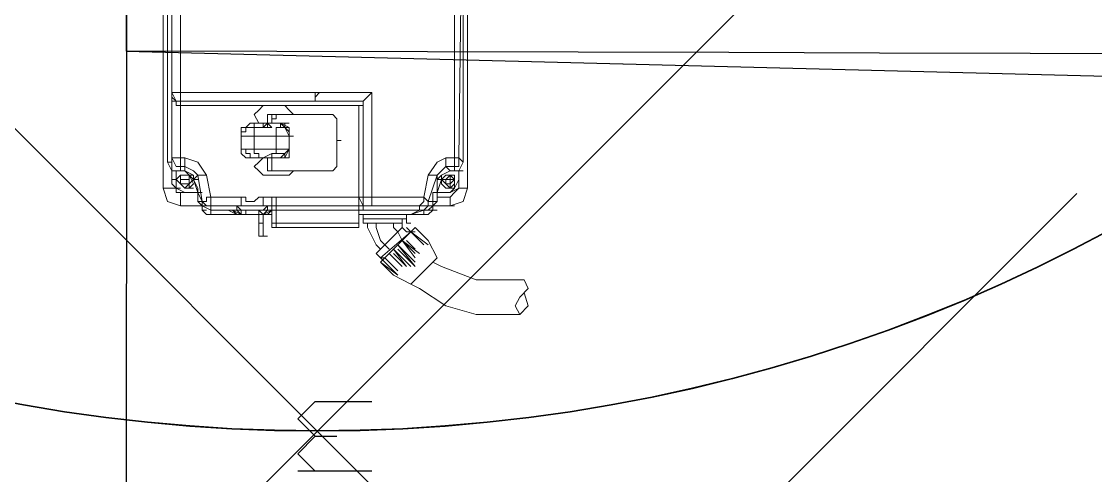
# Model space of a CAD drawing. Header units: millimetres. Extents: x -45 to 90, y -17 to 16.
# Drawn here: x -0.113 to 1.02, y -1.797 to -1.319 of the extents above; entities that cross this region are included whole.
import ezdxf

# ---------------------------------------------------------------- set-up
doc = ezdxf.new("R2010")
doc.units = ezdxf.units.MM
doc.header["$PDMODE"] = 3
doc.layers.add('PDF_Geometry', color=7, linetype='Continuous')

msp = doc.modelspace()

# ---------------------------------------------------------------- linework, layer by layer
at = {"color": 6}
msp.add_lwpolyline([(-0.0021, -1.3499), (23.64, -1.95), (23.7209, 1.35), (0.0002, 1.3501)], close=True, dxfattribs=at)
at = {"color": 4}
for centre in [(0.1994, 0), (0.1994, -0.0004)]:
    msp.add_circle(centre, 1.75, dxfattribs=at)
at = {"color": 2}
for radius in [500.0582, 499.3082]:
    msp.add_arc((-0.8299, -500.0575), radius, 85.235272, 89.904911, dxfattribs=at)
at = {"color": 5}
msp.add_arc((-0.8299, -500.0575), 498.7082, 85.235272, 89.904911, dxfattribs=at)
at = {"color": 4}
msp.add_point((0.1994, -1.7504), dxfattribs=at)
at = {"color": 1}
msp.add_point((0, -2.5), dxfattribs=at)
at = {"layer": 'PDF_Geometry', "lineweight": 25}
for points in [[(-0.0046, -4.607), (0, 0)], [(0.1971, -1.7557), (0.1788, -1.7374), (0.1971, -1.719), (0.2567, -1.719)], [(0.1971, -1.7924), (0.1788, -1.7741), (0.1971, -1.7557), (0.22, -1.7557)], [(0.2567, -1.7924), (0.1788, -1.7924)]]:
    msp.add_lwpolyline(points, dxfattribs=at)
at = {"layer": 'PDF_Geometry', "lineweight": 18}
for points in [[(0.0367, -1.0819), (0.0367, -1.4944), (0.0367, -1.0635)], [(0.3576, -1.0681), (0.3576, -1.4944), (0.3576, -1.0864), (0.3576, -1.0773), (0.3576, -1.0864), (0.353, -1.0819), (0.3484, -1.0819), (0.3484, -1.0773), (0.3484, -1.0956), (0.3484, -1.0819), (0.353, -1.0819)], [(0.0596, -1.4027), (0.055, -1.4027), (0.0504, -1.4027), (0.0458, -1.3982), (0.0458, -1.4623), (0.0458, -1.4667), (0.0458, -1.1048), (0.0413, -1.1048), (0.0504, -1.0956), (0.0504, -1.0819), (0.0504, -1.0773), (0.0504, -1.0956), (0.0504, -1.0819), (0.055, -1.0819)], [(0.2017, -1.3936), (0.2567, -1.3936), (0.2475, -1.4027), (0.1971, -1.4027), (0.1971, -1.3982), (0.2017, -1.3936), (0.1971, -1.3936), (0.055, -1.3936), (0.055, -1.1094), (0.0596, -1.1094), (0.0733, -1.1002), (0.0917, -1.0864), (0.1971, -1.0864)], [(0.2017, -1.0864), (0.3071, -1.0864), (0.3255, -1.1002), (0.3392, -1.1094), (0.3438, -1.1094), (0.3438, -1.4623), (0.3346, -1.4623), (0.3255, -1.4667), (0.3163, -1.4807), (0.3117, -1.5036), (0.2567, -1.5036), (0.2567, -1.3936)], [(0.1971, -1.3936), (0.1971, -1.3982), (0.1971, -1.4027), (0.055, -1.4027), (0.055, -1.3982), (0.055, -1.3936), (0.0458, -1.3936), (0.0458, -1.1094), (0.0458, -1.1048), (0.0504, -1.0956), (0.055, -1.0956), (0.0504, -1.0956), (0.055, -1.0956), (0.0596, -1.0956), (0.0688, -1.091)], [(0.3438, -1.0956), (0.3484, -1.0956), (0.353, -1.1048), (0.353, -1.1094), (0.3484, -1.4623), (0.353, -1.4667), (0.3484, -1.4761), (0.3438, -1.4761), (0.3392, -1.4761), (0.3438, -1.4761), (0.3438, -1.4715), (0.3484, -1.4715), (0.3484, -1.4623), (0.3438, -1.4623), (0.3438, -1.4667), (0.3438, -1.4715), (0.3346, -1.4715), (0.3392, -1.4761), (0.3301, -1.4807), (0.3255, -1.4853), (0.3301, -1.4853), (0.3255, -1.499), (0.3301, -1.499)], [(0.353, -1.0956), (0.3484, -1.0956), (0.353, -1.1048), (0.353, -1.4667)], [(0.0413, -1.4667), (0.0413, -1.1048)], [(0.3438, -1.4761), (0.3484, -1.4761), (0.353, -1.4761), (0.3484, -1.4761), (0.353, -1.4667), (0.353, -1.1048), (0.3576, -1.1048)], [(0.2521, -1.5036), (0.2475, -1.5036), (0.2475, -1.4027), (0.055, -1.4027), (0.0504, -1.4027), (0.0458, -1.3936), (0.0458, -1.3982), (0.0458, -1.4027), (0.0504, -1.4027), (0.0504, -1.4073), (0.055, -1.4073), (0.055, -1.4623), (0.0596, -1.4623), (0.0733, -1.4667), (0.0825, -1.4807), (0.0871, -1.5036), (0.1192, -1.5036), (0.1238, -1.5036), (0.1238, -1.5082), (0.1284, -1.5082), (0.1329, -1.5082), (0.1375, -1.5036), (0.1421, -1.5036), (0.1513, -1.5036), (0.1559, -1.5036), (0.243, -1.5036), (0.243, -1.4073), (0.2475, -1.4073), (0.2475, -1.4027), (0.2475, -1.5036), (0.2475, -1.5128), (0.2567, -1.5128), (0.2475, -1.5128), (0.243, -1.5128), (0.243, -1.5036), (0.2475, -1.5036)], [(0.243, -1.4073), (0.055, -1.4073), (0.055, -1.4027), (0.055, -1.4073)], [(0.1329, -1.4257), (0.1375, -1.4257), (0.1421, -1.4257), (0.1375, -1.4257), (0.1329, -1.4165), (0.1375, -1.4119), (0.1421, -1.4073), (0.165, -1.4073), (0.1696, -1.4119), (0.1742, -1.4165)], [(0.1696, -1.4348), (0.165, -1.4302), (0.165, -1.4257), (0.1604, -1.4257), (0.1467, -1.4257), (0.1421, -1.4302), (0.1329, -1.4302), (0.1329, -1.4257), (0.1284, -1.4257), (0.1238, -1.4302), (0.1192, -1.4302), (0.1192, -1.4348), (0.1192, -1.4394), (0.1192, -1.4532), (0.1329, -1.4532), (0.1329, -1.4577), (0.1375, -1.4577), (0.1375, -1.4623), (0.1421, -1.4623), (0.1513, -1.4577), (0.1513, -1.4623), (0.1604, -1.4623), (0.165, -1.4577), (0.165, -1.4623)], [(0.1421, -1.4302), (0.1421, -1.4257), (0.1467, -1.4257), (0.1421, -1.4302), (0.1467, -1.4302), (0.1467, -1.4257), (0.1513, -1.4302), (0.1421, -1.4302), (0.1375, -1.4302), (0.1329, -1.4302), (0.1329, -1.4348), (0.1329, -1.4394), (0.1559, -1.4394), (0.1559, -1.4532), (0.1696, -1.4532), (0.1696, -1.4394), (0.1742, -1.4394)], [(0.1513, -1.4257), (0.1467, -1.4257), (0.1467, -1.4165), (0.1513, -1.4165)], [(0.1696, -1.4302), (0.165, -1.4302), (0.1604, -1.4302), (0.1559, -1.4302), (0.1604, -1.4302), (0.1604, -1.4257), (0.165, -1.4302), (0.1604, -1.4302), (0.1604, -1.4257), (0.1467, -1.4257), (0.1513, -1.4257), (0.1559, -1.4257), (0.1604, -1.4257), (0.165, -1.4257), (0.1696, -1.4257), (0.165, -1.4257)], [(0.1513, -1.4623), (0.1467, -1.4623), (0.1604, -1.4623), (0.165, -1.4623), (0.1604, -1.4623), (0.1467, -1.4623), (0.1513, -1.4623), (0.1559, -1.4623), (0.1604, -1.4623), (0.165, -1.4623), (0.1696, -1.4532), (0.165, -1.4577), (0.1513, -1.4577), (0.1559, -1.4577), (0.1559, -1.4532), (0.1329, -1.4532), (0.1329, -1.4394), (0.1192, -1.4394), (0.1192, -1.4348), (0.1238, -1.4348), (0.1238, -1.4302), (0.1284, -1.4302), (0.1329, -1.4302), (0.1375, -1.4302)], [(0.1192, -1.4532), (0.1192, -1.4394), (0.1238, -1.4394)], [(0.22, -1.444), (0.2246, -1.444)], [(0.1375, -1.4623), (0.1329, -1.4623), (0.1284, -1.4623), (0.1284, -1.4577), (0.1238, -1.4577), (0.1238, -1.4532), (0.1192, -1.4532), (0.1192, -1.4577), (0.1238, -1.4623), (0.1284, -1.4623), (0.1329, -1.4623), (0.1421, -1.4623), (0.1467, -1.4623), (0.1513, -1.4623), (0.1467, -1.4623), (0.1467, -1.4761), (0.1513, -1.4761), (0.1467, -1.4761)], [(0.165, -1.4577), (0.165, -1.4623), (0.1604, -1.4623)], [(0.0596, -1.4623), (0.0596, -1.4715), (0.055, -1.4715), (0.055, -1.4761), (0.0504, -1.4761), (0.0458, -1.4761), (0.0458, -1.4667), (0.0413, -1.4667), (0.0458, -1.4761), (0.0504, -1.4761)], [(0.0825, -1.4807), (0.0779, -1.4807), (0.0733, -1.4807), (0.0688, -1.4761), (0.0596, -1.4715), (0.0596, -1.4761), (0.0688, -1.4807), (0.0688, -1.4853), (0.0733, -1.4807), (0.0779, -1.5082), (0.0825, -1.5082), (0.0825, -1.5036), (0.0871, -1.5036), (0.0871, -1.5128), (0.1192, -1.5128), (0.1192, -1.5036)], [(0.1329, -1.4623), (0.1375, -1.4623), (0.1421, -1.4623), (0.1467, -1.4623)], [(0.1421, -1.4623), (0.1375, -1.4667), (0.1329, -1.4715), (0.1375, -1.4761), (0.1421, -1.4807), (0.165, -1.4807), (0.1696, -1.4807), (0.1742, -1.4761)], [(0.3392, -1.5036), (0.3255, -1.5036), (0.3255, -1.5082), (0.3209, -1.5082), (0.3209, -1.499), (0.3255, -1.499), (0.3255, -1.4853), (0.3255, -1.4807), (0.3301, -1.4761), (0.3346, -1.4715), (0.3346, -1.4667), (0.3346, -1.4623)], [(0.0458, -1.4853), (0.0458, -1.4761), (0.0504, -1.4761), (0.055, -1.4761), (0.0596, -1.4761), (0.055, -1.4761), (0.0504, -1.4761), (0.055, -1.4761)], [(0.0504, -1.4761), (0.0504, -1.4853), (0.0504, -1.4761)], [(0.0688, -1.4944), (0.0642, -1.4944), (0.0688, -1.4898), (0.0642, -1.4807), (0.0596, -1.4807), (0.055, -1.4807), (0.0504, -1.4853), (0.055, -1.4898), (0.0596, -1.4944), (0.0642, -1.4944), (0.0642, -1.4898)], [(0.0642, -1.4807), (0.0596, -1.4761)], [(0.0688, -1.4807), (0.0642, -1.4807), (0.0688, -1.4853), (0.0733, -1.4944), (0.0733, -1.499), (0.0779, -1.5082), (0.0825, -1.5128), (0.0871, -1.5128), (0.0871, -1.5173), (0.1054, -1.5173), (0.11, -1.5173)], [(0.1604, -1.4761), (0.1467, -1.4761), (0.1604, -1.4761)], [(0.2888, -1.5219), (0.2934, -1.5219), (0.298, -1.5219), (0.3071, -1.5173), (0.3117, -1.5173), (0.3163, -1.5128), (0.3209, -1.5128), (0.3209, -1.5082), (0.3163, -1.5082), (0.3255, -1.4807), (0.3163, -1.4807)], [(0.3392, -1.4761), (0.3301, -1.4807), (0.3301, -1.4853)], [(0.353, -1.4944), (0.3484, -1.4944), (0.3392, -1.499), (0.3438, -1.4944), (0.3484, -1.4853), (0.3484, -1.4761)], [(0.3484, -1.4853), (0.3484, -1.4761), (0.3484, -1.4853)], [(0.0504, -1.4853), (0.0458, -1.4853), (0.0458, -1.4898), (0.0504, -1.4944), (0.0596, -1.499), (0.0733, -1.499), (0.0596, -1.499), (0.0733, -1.499), (0.0733, -1.5082), (0.0779, -1.5082)], [(0.0733, -1.4944), (0.0733, -1.499), (0.0688, -1.4853), (0.0733, -1.4853)], [(0.0367, -1.4944), (0.0413, -1.5082), (0.055, -1.5128), (0.0733, -1.5128)], [(0.055, -1.499), (0.0733, -1.499)], [(0.1421, -1.5036), (0.1421, -1.5128), (0.1192, -1.5128), (0.1146, -1.5128), (0.1192, -1.5173), (0.1421, -1.5173), (0.1467, -1.5128)], [(0.1421, -1.5173), (0.1467, -1.5173), (0.1513, -1.5173), (0.1513, -1.5128), (0.1559, -1.5128), (0.1559, -1.5173), (0.243, -1.5173), (0.2475, -1.5173), (0.2475, -1.5128), (0.2567, -1.5128), (0.2475, -1.5128), (0.2475, -1.5036), (0.2567, -1.5036), (0.2567, -1.5082), (0.2567, -1.5128), (0.3071, -1.5128), (0.3117, -1.5082), (0.3117, -1.5036), (0.3163, -1.5082), (0.3163, -1.5128), (0.3071, -1.5128), (0.3071, -1.5173), (0.3026, -1.5173), (0.298, -1.5173), (0.2934, -1.5173), (0.2842, -1.5173), (0.2796, -1.5173), (0.2705, -1.5173), (0.2659, -1.5173), (0.2567, -1.5173), (0.2521, -1.5173), (0.2475, -1.5173)], [(0.1513, -1.5219), (0.1467, -1.5219), (0.1421, -1.5219), (0.1513, -1.5173), (0.1467, -1.5173), (0.1421, -1.5173), (0.1467, -1.5173), (0.1467, -1.5128), (0.1421, -1.5128), (0.1513, -1.5128), (0.1513, -1.5036)], [(0.1513, -1.5311), (0.1513, -1.5357), (0.1559, -1.5357), (0.243, -1.5357), (0.243, -1.5311), (0.1559, -1.5311), (0.1559, -1.5173), (0.1513, -1.5173), (0.1513, -1.5128), (0.1559, -1.5128), (0.1559, -1.5036)], [(0.2475, -1.5128), (0.2521, -1.5128), (0.2475, -1.5128), (0.243, -1.5036), (0.2475, -1.5036), (0.243, -1.5036)], [(0.3484, -1.4944), (0.3392, -1.499), (0.3255, -1.499)], [(0.3255, -1.499), (0.3392, -1.499), (0.3255, -1.499)], [(0.3438, -1.5128), (0.3392, -1.5128), (0.353, -1.5082), (0.3576, -1.4944)], [(0.3392, -1.4944), (0.3438, -1.4944)], [(0.0596, -1.5128), (0.055, -1.5128), (0.0733, -1.5128), (0.0779, -1.5128), (0.0779, -1.5173), (0.0825, -1.5219), (0.0871, -1.5219)], [(0.0733, -1.5082), (0.0779, -1.5128), (0.0871, -1.5173), (0.0779, -1.5128), (0.0779, -1.5082), (0.0825, -1.5082)], [(0.1146, -1.5128), (0.1146, -1.5173), (0.1054, -1.5173), (0.11, -1.5173), (0.1146, -1.5173), (0.1192, -1.5219)], [(0.1559, -1.5357), (0.1559, -1.5311), (0.1513, -1.5311), (0.1513, -1.5173), (0.1513, -1.5128), (0.1559, -1.5128), (0.243, -1.5128), (0.243, -1.5173), (0.2475, -1.5173), (0.2475, -1.5128), (0.2475, -1.5173), (0.243, -1.5173), (0.2475, -1.5173), (0.2567, -1.5173), (0.2613, -1.5173), (0.2705, -1.5173), (0.275, -1.5173), (0.2842, -1.5173), (0.2888, -1.5173), (0.2934, -1.5173), (0.298, -1.5173), (0.3026, -1.5173), (0.3071, -1.5173), (0.298, -1.5219), (0.3071, -1.5173), (0.3117, -1.5173), (0.3071, -1.5173), (0.3117, -1.5173), (0.298, -1.5219), (0.3026, -1.5219), (0.298, -1.5219), (0.2934, -1.5219), (0.2888, -1.5219), (0.2842, -1.5219), (0.2796, -1.5219), (0.275, -1.5219), (0.2705, -1.5219), (0.2659, -1.5219), (0.2613, -1.5219), (0.2567, -1.5219), (0.2521, -1.5219), (0.2475, -1.5219), (0.243, -1.5219), (0.2475, -1.5219), (0.2521, -1.5219), (0.2567, -1.5219), (0.2613, -1.5219), (0.2659, -1.5219), (0.2705, -1.5219), (0.275, -1.5219), (0.2796, -1.5219), (0.2842, -1.5219), (0.2888, -1.5219), (0.2934, -1.5219), (0.298, -1.5219), (0.3026, -1.5219)], [(0.2475, -1.5128), (0.2475, -1.5082), (0.2475, -1.5128)], [(0.3071, -1.5173), (0.3117, -1.5173), (0.3117, -1.5219), (0.3163, -1.5219), (0.3209, -1.5173), (0.3209, -1.5128), (0.3392, -1.5128), (0.3209, -1.5128), (0.3163, -1.5173), (0.3209, -1.5173), (0.3209, -1.5128), (0.3255, -1.5128)], [(0.3163, -1.5128), (0.3209, -1.5128), (0.3255, -1.5082)], [(0.0825, -1.5173), (0.0779, -1.5173), (0.0825, -1.5219), (0.0871, -1.5219), (0.0871, -1.5173), (0.1054, -1.5173), (0.11, -1.5173), (0.1146, -1.5219), (0.1054, -1.5173), (0.11, -1.5173), (0.1192, -1.5219), (0.1146, -1.5219), (0.0871, -1.5219), (0.1146, -1.5219), (0.1192, -1.5219), (0.1238, -1.5219), (0.1329, -1.5219), (0.1375, -1.5219)], [(0.1467, -1.5219), (0.1513, -1.5173), (0.1467, -1.5173), (0.1421, -1.5219), (0.1467, -1.5219), (0.1421, -1.5219), (0.1467, -1.5219), (0.1513, -1.5219), (0.1467, -1.5219), (0.1421, -1.5219), (0.1467, -1.5219), (0.1421, -1.5219), (0.1421, -1.5311), (0.1375, -1.5311), (0.1375, -1.5219), (0.1238, -1.5219), (0.1192, -1.5219), (0.1238, -1.5219), (0.1284, -1.5219)], [(0.2888, -1.5311), (0.2475, -1.5311), (0.2475, -1.5265), (0.2475, -1.5219), (0.2521, -1.5219)], [(0.298, -1.5311), (0.2934, -1.5311), (0.2934, -1.5265), (0.2934, -1.5219), (0.2475, -1.5219)], [(0.2934, -1.5265), (0.2475, -1.5265)], [(0.3026, -1.5403), (0.298, -1.5403), (0.2659, -1.5678), (0.2613, -1.5632), (0.2888, -1.5357), (0.2888, -1.5311), (0.2888, -1.5265)], [(0.3117, -1.5219), (0.3163, -1.5219), (0.3209, -1.5173), (0.3255, -1.5173)], [(0.1467, -1.5448), (0.1421, -1.5448), (0.1375, -1.5448), (0.1375, -1.5311)], [(0.1421, -1.5311), (0.1421, -1.5448), (0.1375, -1.5448)], [(0.243, -1.5357), (0.243, -1.5311)], [(0.2475, -1.5311), (0.2521, -1.5311), (0.2521, -1.5357), (0.2613, -1.554), (0.2659, -1.5586)], [(0.275, -1.5586), (0.2705, -1.554), (0.2659, -1.5494), (0.2613, -1.5357), (0.2613, -1.5311)], [(0.298, -1.5953), (0.3255, -1.5678), (0.3163, -1.5494), (0.3026, -1.5357), (0.2659, -1.5724)], [(0.3071, -1.5632), (0.2888, -1.5494), (0.2842, -1.5403), (0.2796, -1.5357), (0.2796, -1.5311)], [(0.2934, -1.5357), (0.298, -1.5403), (0.2934, -1.5403), (0.2888, -1.5357)], [(0.3026, -1.5632), (0.2888, -1.5494), (0.3026, -1.5678)], [(0.3026, -1.5586), (0.2934, -1.5494)], [(0.298, -1.5403), (0.3163, -1.554), (0.298, -1.5403), (0.3117, -1.554)], [(0.298, -1.5769), (0.2796, -1.5586), (0.2934, -1.5769), (0.2796, -1.5632)], [(0.2842, -1.5586), (0.3026, -1.5769), (0.2842, -1.554)], [(0.3026, -1.5724), (0.2842, -1.554), (0.3026, -1.5724)], [(0.4126, -1.6274), (0.3759, -1.6274), (0.3667, -1.6274), (0.3346, -1.6182), (0.3071, -1.5999), (0.298, -1.5953), (0.2796, -1.5861), (0.2659, -1.5724), (0.2842, -1.5861), (0.2705, -1.5724), (0.2659, -1.5678), (0.2705, -1.5678), (0.2842, -1.5813)], [(0.2888, -1.5769), (0.275, -1.5632)], [(0.3209, -1.5724), (0.3301, -1.5769), (0.3667, -1.5907), (0.3759, -1.5907), (0.4172, -1.5907), (0.4217, -1.5999), (0.4126, -1.609), (0.408, -1.6182), (0.4126, -1.6274), (0.4217, -1.6182), (0.4172, -1.6044)]]:
    msp.add_lwpolyline(points, dxfattribs=at)
for points in [[(0.1559, -1.4211), (0.1559, -1.4165), (0.1513, -1.4165), (0.1513, -1.4211)], [(0.2155, -1.4165), (0.22, -1.4211), (0.22, -1.4715), (0.2155, -1.4761), (0.1513, -1.4761), (0.1513, -1.4623), (0.1604, -1.4623), (0.1696, -1.4623), (0.1696, -1.4532), (0.1696, -1.4348), (0.1696, -1.4302), (0.1604, -1.4257), (0.1513, -1.4257), (0.1513, -1.4165)], [(0.1696, -1.4394), (0.165, -1.4302), (0.1559, -1.4302), (0.1559, -1.4348), (0.1559, -1.4394)], [(0.055, -1.4715), (0.0504, -1.4715), (0.0458, -1.4623), (0.055, -1.4623)], [(0.1421, -1.4623), (0.1467, -1.4623)], [(0.1696, -1.4623), (0.165, -1.4623)], [(0.0688, -1.4853), (0.0642, -1.4807), (0.0596, -1.4807), (0.055, -1.4807), (0.0504, -1.4853), (0.055, -1.4898), (0.0596, -1.4944), (0.0642, -1.4898)], [(0.0642, -1.4853), (0.0642, -1.4807), (0.0596, -1.4807), (0.055, -1.4807), (0.055, -1.4853), (0.055, -1.4898), (0.0596, -1.4944), (0.0642, -1.4898)], [(0.0642, -1.4853), (0.0642, -1.4807), (0.0596, -1.4807), (0.055, -1.4807), (0.055, -1.4853), (0.055, -1.4898), (0.0596, -1.4944), (0.0642, -1.4898)], [(0.165, -1.4761), (0.1604, -1.4761)], [(0.3438, -1.4853), (0.3438, -1.4807), (0.3392, -1.4807), (0.3346, -1.4807), (0.3301, -1.4853), (0.3346, -1.4898), (0.3392, -1.4944), (0.3438, -1.4898)], [(0.3438, -1.4944), (0.3438, -1.4898), (0.3438, -1.4853), (0.3392, -1.4807), (0.3346, -1.4807), (0.3301, -1.4853), (0.3301, -1.4898), (0.3346, -1.4944), (0.3392, -1.4944)], [(0.3438, -1.4853), (0.3392, -1.4853), (0.3392, -1.4807), (0.3346, -1.4853), (0.3301, -1.4853), (0.3346, -1.4898), (0.3392, -1.4944), (0.3392, -1.4898)], [(0.3438, -1.4853), (0.3438, -1.4807), (0.3392, -1.4807), (0.3346, -1.4807), (0.3301, -1.4853), (0.3346, -1.4898), (0.3392, -1.4944), (0.3438, -1.4898)], [(0.0504, -1.4853), (0.0504, -1.4944), (0.0596, -1.499), (0.0504, -1.4944)], [(0.0596, -1.4853), (0.055, -1.4853), (0.055, -1.4898), (0.0596, -1.4898), (0.0642, -1.4898), (0.0642, -1.4853)], [(0.3392, -1.4853), (0.3346, -1.4853), (0.3346, -1.4898), (0.3392, -1.4898)], [(0.3484, -1.4853), (0.3484, -1.4898), (0.3484, -1.4944)], [(0.055, -1.499), (0.0504, -1.499), (0.0504, -1.4944), (0.0367, -1.4944), (0.0413, -1.5082), (0.055, -1.5128)], [(0.055, -1.4944), (0.0504, -1.4944)], [(0.0779, -1.499), (0.0733, -1.499)], [(0.3255, -1.499), (0.3209, -1.499), (0.3255, -1.499), (0.3255, -1.5036)], [(0.3576, -1.4944), (0.3484, -1.4944), (0.3438, -1.499), (0.3392, -1.5036), (0.3392, -1.5128), (0.353, -1.5082)], [(0.0779, -1.5173), (0.0779, -1.5128), (0.0825, -1.5128), (0.0779, -1.5128), (0.0733, -1.5128), (0.0779, -1.5128)], [(0.0917, -1.5173), (0.0871, -1.5173)], [(0.1238, -1.5173), (0.1375, -1.5173), (0.1421, -1.5219), (0.1375, -1.5219), (0.1375, -1.5173), (0.1421, -1.5173), (0.1375, -1.5173), (0.1238, -1.5173), (0.1192, -1.5173), (0.1146, -1.5173), (0.1192, -1.5173)], [(0.1238, -1.5173), (0.1238, -1.5219), (0.1192, -1.5219), (0.1192, -1.5173)], [(0.243, -1.5173), (0.243, -1.5311)], [(0.298, -1.5219), (0.3117, -1.5219), (0.3026, -1.5219)], [(0.3071, -1.5173), (0.3117, -1.5173), (0.3163, -1.5173), (0.3117, -1.5173)]]:
    msp.add_lwpolyline(points, close=True, dxfattribs=at)

doc.saveas('drawing.dxf')
